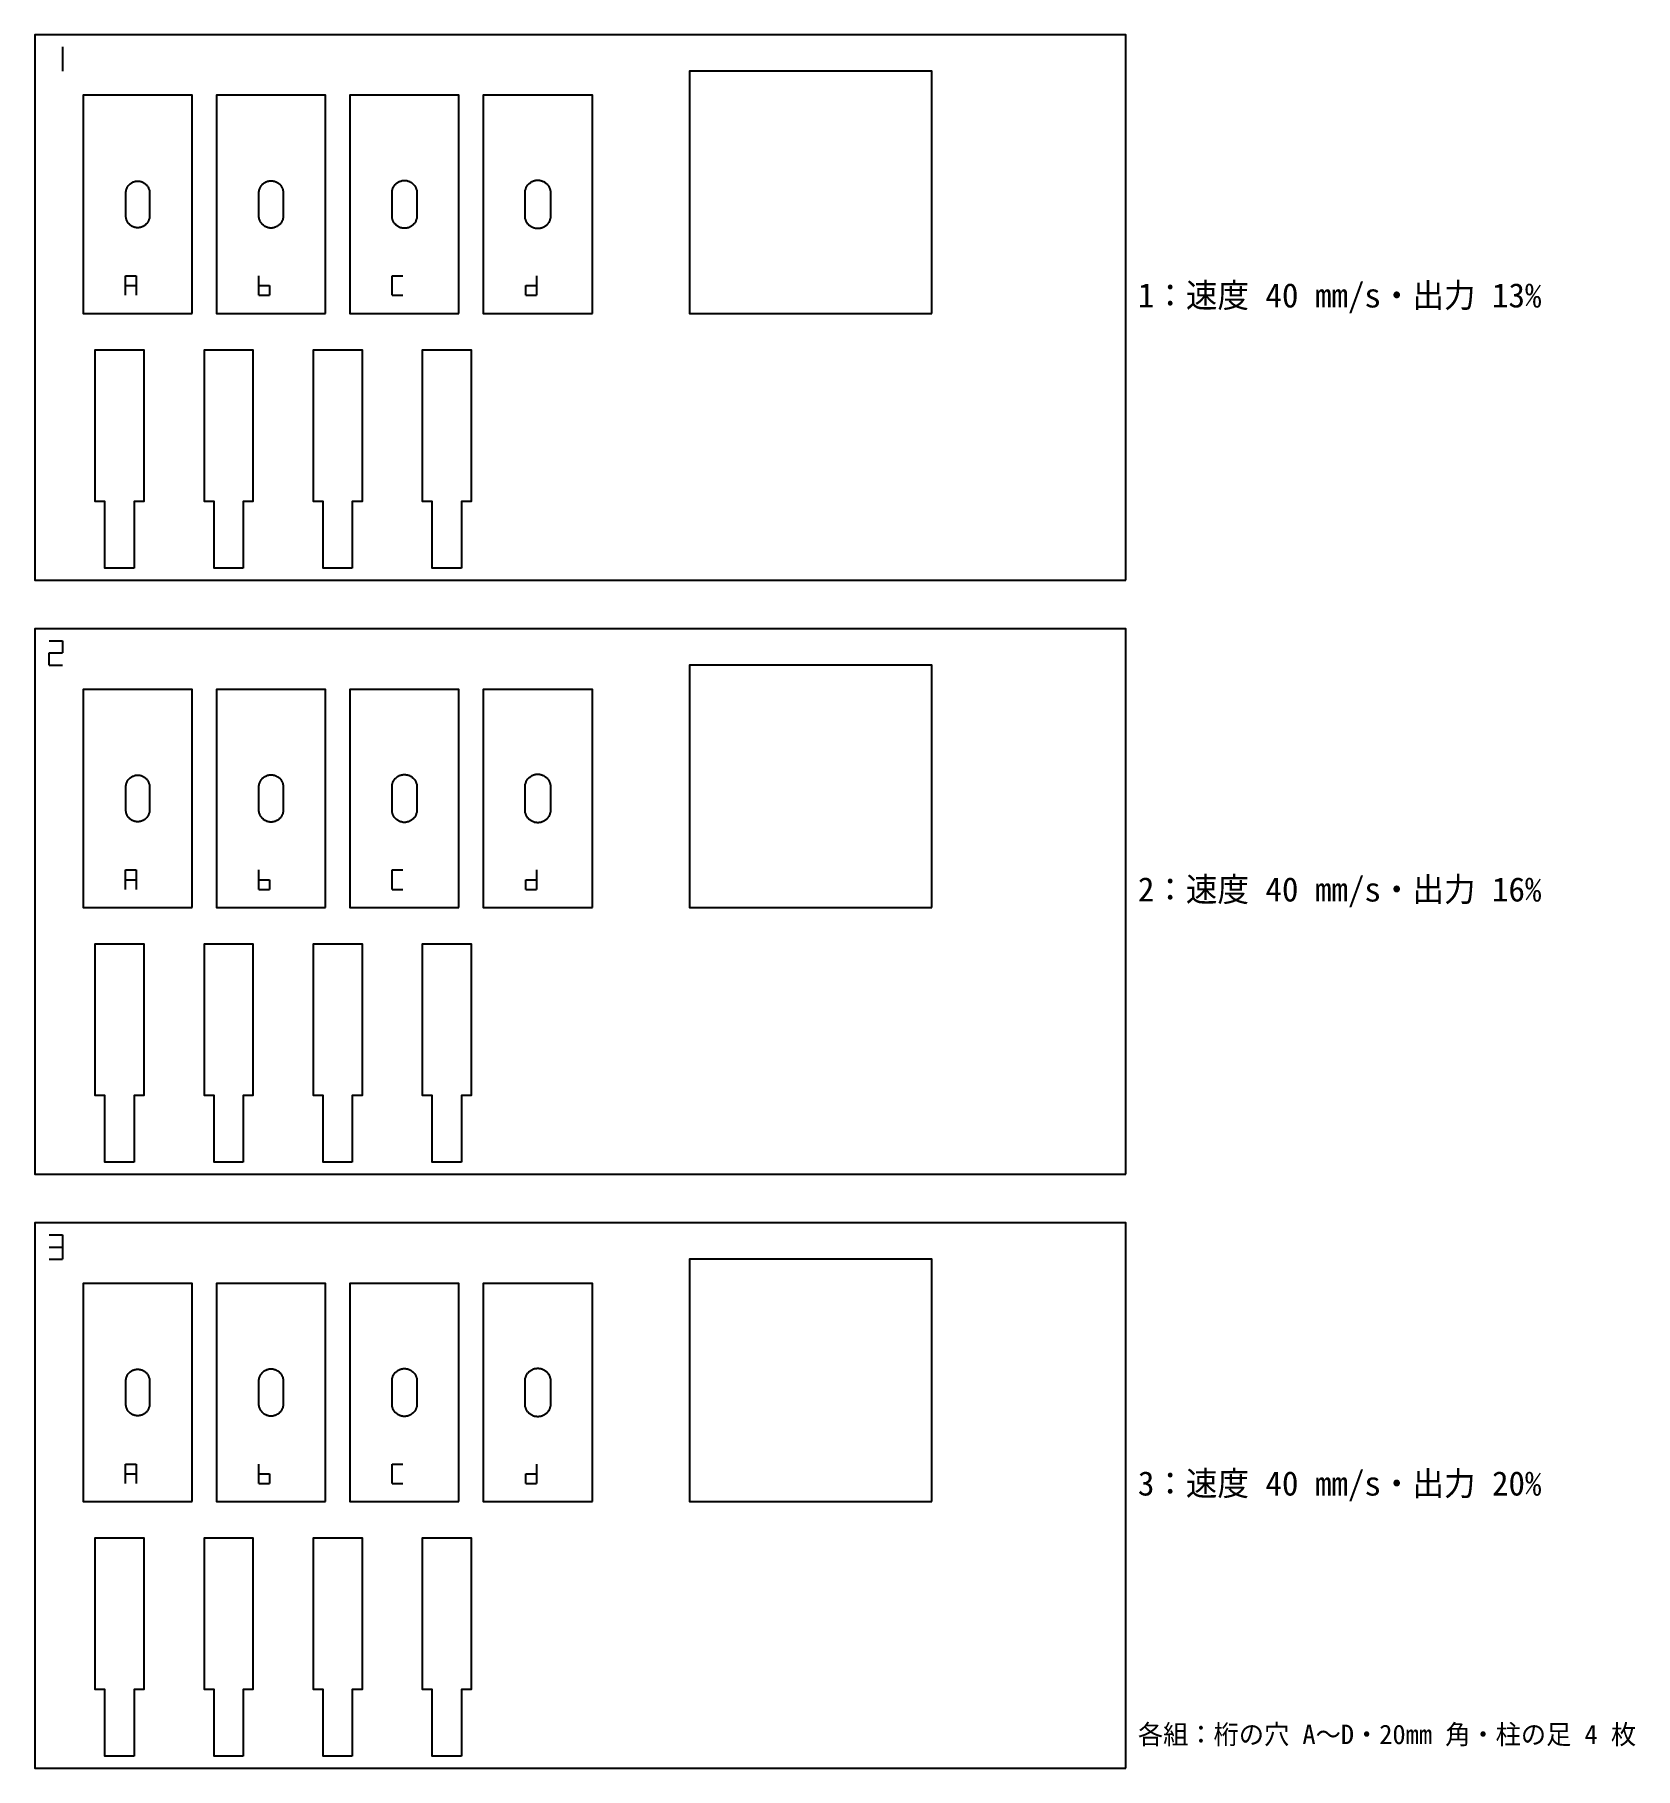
# Model space of a CAD drawing. Header units: millimetres. Extents: x 0 to 132, y 0 to 143.
import ezdxf

# ---------------------------------------------------------------- set-up
doc = ezdxf.new("R2010")
doc.units = ezdxf.units.MM
for name, color, linetype, true_color in [('CUT_2', 30, 'Continuous', 0xff8000), ('CUT_3', 6, 'Continuous', 0xff00ff), ('CUT_red', 1, 'Continuous', 0xff0000), ('ENGRAVE_blue', 5, 'Continuous', 0x0000ff)]:
    doc.layers.add(name, color=color, linetype=linetype, true_color=true_color)
doc.layers.add('REF_delete', color=7, linetype='Continuous')

msp = doc.modelspace()

# ---------------------------------------------------------------- linework, layer by layer
at = {"layer": 'CUT_2', "true_color": 0xff8000}
for points in [[(74, 71), (74, 91), (54, 91), (54, 71), (74, 71)], [(13, 71), (13, 89), (4, 89), (4, 71), (13, 71)], [(24, 71), (24, 89), (15, 89), (15, 71), (24, 71)], [(35, 71), (35, 89), (26, 89), (26, 71), (35, 71)], [(46, 71), (46, 89), (37, 89), (37, 71), (46, 71)], [(9.47, 79), (9.47, 78.95), (9.46, 78.91), (9.46, 78.86), (9.45, 78.81), (9.43, 78.77), (9.42, 78.72), (9.4, 78.68), (9.38, 78.63), (9.36, 78.59), (9.34, 78.55), (9.31, 78.51), (9.28, 78.47), (9.25, 78.43), (9.22, 78.4), (9.19, 78.36), (9.15, 78.33), (9.12, 78.3), (9.08, 78.27), (9.04, 78.24), (9, 78.21), (8.96, 78.19), (8.92, 78.17), (8.87, 78.15), (8.83, 78.13), (8.78, 78.12), (8.74, 78.1), (8.69, 78.09), (8.64, 78.09), (8.6, 78.08), (8.55, 78.08), (8.5, 78.08), (8.45, 78.08), (8.4, 78.08), (8.36, 78.09), (8.31, 78.09), (8.26, 78.1), (8.22, 78.12), (8.17, 78.13), (8.13, 78.15), (8.08, 78.17), (8.04, 78.19), (8, 78.21), (7.96, 78.24), (7.92, 78.27), (7.88, 78.3), (7.85, 78.33), (7.81, 78.36), (7.78, 78.4), (7.75, 78.43), (7.72, 78.47), (7.69, 78.51), (7.66, 78.55), (7.64, 78.59), (7.62, 78.63), (7.6, 78.68), (7.58, 78.72), (7.57, 78.77), (7.55, 78.81), (7.54, 78.86), (7.54, 78.91), (7.53, 78.95), (7.53, 79), (7.53, 79.05), (7.53, 80.95), (7.53, 81), (7.53, 81.05), (7.54, 81.09), (7.54, 81.14), (7.55, 81.19), (7.57, 81.23), (7.58, 81.28), (7.6, 81.32), (7.62, 81.37), (7.64, 81.41), (7.66, 81.45), (7.69, 81.49), (7.72, 81.53), (7.75, 81.57), (7.78, 81.6), (7.81, 81.64), (7.85, 81.67), (7.88, 81.7), (7.92, 81.73), (7.96, 81.76), (8, 81.79), (8.04, 81.81), (8.08, 81.83), (8.13, 81.85), (8.17, 81.87), (8.22, 81.88), (8.26, 81.9), (8.31, 81.91), (8.36, 81.91), (8.4, 81.92), (8.45, 81.92), (8.5, 81.92), (8.55, 81.92), (8.6, 81.92), (8.64, 81.91), (8.69, 81.91), (8.74, 81.9), (8.78, 81.88), (8.83, 81.87), (8.87, 81.85), (8.92, 81.83), (8.96, 81.81), (9, 81.79), (9.04, 81.76), (9.08, 81.73), (9.12, 81.7), (9.15, 81.67), (9.19, 81.64), (9.22, 81.6), (9.25, 81.57), (9.28, 81.53), (9.31, 81.49), (9.34, 81.45), (9.36, 81.41), (9.38, 81.37), (9.4, 81.32), (9.42, 81.28), (9.43, 81.23), (9.45, 81.19), (9.46, 81.14), (9.46, 81.09), (9.47, 81.05), (9.47, 81), (9.47, 80.95), (9.47, 79.05), (9.47, 79)], [(20.5, 79), (20.5, 78.95), (20.49, 78.9), (20.48, 78.85), (20.47, 78.81), (20.46, 78.76), (20.44, 78.71), (20.42, 78.67), (20.4, 78.62), (20.38, 78.58), (20.36, 78.54), (20.33, 78.49), (20.3, 78.45), (20.27, 78.42), (20.24, 78.38), (20.21, 78.34), (20.17, 78.31), (20.13, 78.28), (20.1, 78.25), (20.06, 78.22), (20.01, 78.19), (19.97, 78.17), (19.93, 78.15), (19.88, 78.13), (19.84, 78.11), (19.79, 78.09), (19.74, 78.08), (19.7, 78.07), (19.65, 78.06), (19.6, 78.05), (19.55, 78.05), (19.5, 78.05), (19.45, 78.05), (19.4, 78.05), (19.35, 78.06), (19.3, 78.07), (19.26, 78.08), (19.21, 78.09), (19.16, 78.11), (19.12, 78.13), (19.07, 78.15), (19.03, 78.17), (18.99, 78.19), (18.94, 78.22), (18.9, 78.25), (18.87, 78.28), (18.83, 78.31), (18.79, 78.34), (18.76, 78.38), (18.73, 78.42), (18.7, 78.45), (18.67, 78.49), (18.64, 78.54), (18.62, 78.58), (18.6, 78.62), (18.58, 78.67), (18.56, 78.71), (18.54, 78.76), (18.53, 78.81), (18.52, 78.85), (18.51, 78.9), (18.5, 78.95), (18.5, 79), (18.5, 79.05), (18.5, 80.95), (18.5, 81), (18.5, 81.05), (18.51, 81.1), (18.52, 81.15), (18.53, 81.19), (18.54, 81.24), (18.56, 81.29), (18.58, 81.33), (18.6, 81.38), (18.62, 81.42), (18.64, 81.46), (18.67, 81.51), (18.7, 81.55), (18.73, 81.58), (18.76, 81.62), (18.79, 81.66), (18.83, 81.69), (18.87, 81.72), (18.9, 81.75), (18.94, 81.78), (18.99, 81.81), (19.03, 81.83), (19.07, 81.85), (19.12, 81.87), (19.16, 81.89), (19.21, 81.91), (19.26, 81.92), (19.3, 81.93), (19.35, 81.94), (19.4, 81.95), (19.45, 81.95), (19.5, 81.95), (19.55, 81.95), (19.6, 81.95), (19.65, 81.94), (19.7, 81.93), (19.74, 81.92), (19.79, 81.91), (19.84, 81.89), (19.88, 81.87), (19.93, 81.85), (19.97, 81.83), (20.01, 81.81), (20.06, 81.78), (20.1, 81.75), (20.13, 81.72), (20.17, 81.69), (20.21, 81.66), (20.24, 81.62), (20.27, 81.58), (20.3, 81.55), (20.33, 81.51), (20.36, 81.46), (20.38, 81.42), (20.4, 81.38), (20.42, 81.33), (20.44, 81.29), (20.46, 81.24), (20.47, 81.19), (20.48, 81.15), (20.49, 81.1), (20.5, 81.05), (20.5, 81), (20.5, 80.95), (20.5, 79.05), (20.5, 79)], [(31.52, 79), (31.52, 78.95), (31.51, 78.9), (31.51, 78.85), (31.49, 78.8), (31.48, 78.75), (31.47, 78.7), (31.45, 78.66), (31.43, 78.61), (31.4, 78.57), (31.38, 78.52), (31.35, 78.48), (31.32, 78.44), (31.29, 78.4), (31.26, 78.36), (31.22, 78.33), (31.19, 78.29), (31.15, 78.26), (31.11, 78.23), (31.07, 78.2), (31.03, 78.17), (30.98, 78.15), (30.94, 78.12), (30.89, 78.1), (30.85, 78.08), (30.8, 78.07), (30.75, 78.06), (30.7, 78.04), (30.65, 78.04), (30.6, 78.03), (30.55, 78.03), (30.5, 78.03), (30.45, 78.03), (30.4, 78.03), (30.35, 78.04), (30.3, 78.04), (30.25, 78.06), (30.2, 78.07), (30.15, 78.08), (30.11, 78.1), (30.06, 78.12), (30.02, 78.15), (29.97, 78.17), (29.93, 78.2), (29.89, 78.23), (29.85, 78.26), (29.81, 78.29), (29.78, 78.33), (29.74, 78.36), (29.71, 78.4), (29.68, 78.44), (29.65, 78.48), (29.62, 78.52), (29.6, 78.57), (29.57, 78.61), (29.55, 78.66), (29.53, 78.7), (29.52, 78.75), (29.51, 78.8), (29.49, 78.85), (29.49, 78.9), (29.48, 78.95), (29.48, 79), (29.48, 79.05), (29.48, 80.95), (29.48, 81), (29.48, 81.05), (29.49, 81.1), (29.49, 81.15), (29.51, 81.2), (29.52, 81.25), (29.53, 81.3), (29.55, 81.34), (29.57, 81.39), (29.6, 81.43), (29.62, 81.48), (29.65, 81.52), (29.68, 81.56), (29.71, 81.6), (29.74, 81.64), (29.78, 81.67), (29.81, 81.71), (29.85, 81.74), (29.89, 81.77), (29.93, 81.8), (29.97, 81.83), (30.02, 81.85), (30.06, 81.88), (30.11, 81.9), (30.15, 81.92), (30.2, 81.93), (30.25, 81.94), (30.3, 81.96), (30.35, 81.96), (30.4, 81.97), (30.45, 81.97), (30.5, 81.97), (30.55, 81.97), (30.6, 81.97), (30.65, 81.96), (30.7, 81.96), (30.75, 81.94), (30.8, 81.93), (30.85, 81.92), (30.89, 81.9), (30.94, 81.88), (30.98, 81.85), (31.03, 81.83), (31.07, 81.8), (31.11, 81.77), (31.15, 81.74), (31.19, 81.71), (31.22, 81.67), (31.26, 81.64), (31.29, 81.6), (31.32, 81.56), (31.35, 81.52), (31.38, 81.48), (31.4, 81.43), (31.43, 81.39), (31.45, 81.34), (31.47, 81.3), (31.48, 81.25), (31.49, 81.2), (31.51, 81.15), (31.51, 81.1), (31.52, 81.05), (31.52, 81), (31.52, 80.95), (31.52, 79.05), (31.52, 79)], [(42.55, 79), (42.54, 78.95), (42.54, 78.9), (42.53, 78.85), (42.52, 78.79), (42.5, 78.75), (42.49, 78.7), (42.47, 78.65), (42.45, 78.6), (42.43, 78.56), (42.4, 78.51), (42.37, 78.47), (42.34, 78.42), (42.31, 78.38), (42.28, 78.34), (42.24, 78.31), (42.21, 78.27), (42.17, 78.24), (42.13, 78.21), (42.08, 78.18), (42.04, 78.15), (41.99, 78.12), (41.95, 78.1), (41.9, 78.08), (41.85, 78.06), (41.8, 78.05), (41.76, 78.03), (41.7, 78.02), (41.65, 78.01), (41.6, 78.01), (41.55, 78), (41.5, 78), (41.45, 78), (41.4, 78.01), (41.35, 78.01), (41.3, 78.02), (41.24, 78.03), (41.2, 78.05), (41.15, 78.06), (41.1, 78.08), (41.05, 78.1), (41.01, 78.12), (40.96, 78.15), (40.92, 78.18), (40.87, 78.21), (40.83, 78.24), (40.79, 78.27), (40.76, 78.31), (40.72, 78.34), (40.69, 78.38), (40.66, 78.42), (40.63, 78.47), (40.6, 78.51), (40.57, 78.56), (40.55, 78.6), (40.53, 78.65), (40.51, 78.7), (40.5, 78.75), (40.48, 78.79), (40.47, 78.85), (40.46, 78.9), (40.46, 78.95), (40.45, 79), (40.45, 79.05), (40.45, 80.95), (40.45, 81), (40.46, 81.05), (40.46, 81.1), (40.47, 81.15), (40.48, 81.21), (40.5, 81.25), (40.51, 81.3), (40.53, 81.35), (40.55, 81.4), (40.57, 81.44), (40.6, 81.49), (40.63, 81.53), (40.66, 81.58), (40.69, 81.62), (40.72, 81.66), (40.76, 81.69), (40.79, 81.73), (40.83, 81.76), (40.87, 81.79), (40.92, 81.82), (40.96, 81.85), (41.01, 81.88), (41.05, 81.9), (41.1, 81.92), (41.15, 81.94), (41.2, 81.95), (41.24, 81.97), (41.3, 81.98), (41.35, 81.99), (41.4, 81.99), (41.45, 82), (41.5, 82), (41.55, 82), (41.6, 81.99), (41.65, 81.99), (41.7, 81.98), (41.76, 81.97), (41.8, 81.95), (41.85, 81.94), (41.9, 81.92), (41.95, 81.9), (41.99, 81.88), (42.04, 81.85), (42.08, 81.82), (42.13, 81.79), (42.17, 81.76), (42.21, 81.73), (42.24, 81.69), (42.28, 81.66), (42.31, 81.62), (42.34, 81.58), (42.37, 81.53), (42.4, 81.49), (42.43, 81.44), (42.45, 81.4), (42.47, 81.35), (42.49, 81.3), (42.5, 81.25), (42.52, 81.21), (42.53, 81.15), (42.54, 81.1), (42.54, 81.05), (42.55, 81), (42.55, 80.95), (42.55, 79.05), (42.55, 79)], [(8.2, 50), (5.8, 50), (5.8, 55.5), (5, 55.5), (5, 68), (9, 68), (9, 55.5), (8.2, 55.5), (8.2, 50)], [(17.2, 50), (14.8, 50), (14.8, 55.5), (14, 55.5), (14, 68), (18, 68), (18, 55.5), (17.2, 55.5), (17.2, 50)], [(26.2, 50), (23.8, 50), (23.8, 55.5), (23, 55.5), (23, 68), (27, 68), (27, 55.5), (26.2, 55.5), (26.2, 50)], [(35.2, 50), (32.8, 50), (32.8, 55.5), (32, 55.5), (32, 68), (36, 68), (36, 55.5), (35.2, 55.5), (35.2, 50)]]:
    msp.add_lwpolyline(points, dxfattribs=at)
at = {"layer": 'CUT_3', "true_color": 0xff00ff}
for points in [[(74, 22), (74, 42), (54, 42), (54, 22), (74, 22)], [(13, 22), (13, 40), (4, 40), (4, 22), (13, 22)], [(24, 22), (24, 40), (15, 40), (15, 22), (24, 22)], [(35, 22), (35, 40), (26, 40), (26, 22), (35, 22)], [(46, 22), (46, 40), (37, 40), (37, 22), (46, 22)], [(9.47, 30), (9.47, 29.95), (9.46, 29.91), (9.46, 29.86), (9.45, 29.81), (9.43, 29.77), (9.42, 29.72), (9.4, 29.68), (9.38, 29.63), (9.36, 29.59), (9.34, 29.55), (9.31, 29.51), (9.28, 29.47), (9.25, 29.43), (9.22, 29.4), (9.19, 29.36), (9.15, 29.33), (9.12, 29.3), (9.08, 29.27), (9.04, 29.24), (9, 29.21), (8.96, 29.19), (8.92, 29.17), (8.87, 29.15), (8.83, 29.13), (8.78, 29.12), (8.74, 29.1), (8.69, 29.09), (8.64, 29.09), (8.6, 29.08), (8.55, 29.08), (8.5, 29.07), (8.45, 29.08), (8.4, 29.08), (8.36, 29.09), (8.31, 29.09), (8.26, 29.1), (8.22, 29.12), (8.17, 29.13), (8.13, 29.15), (8.08, 29.17), (8.04, 29.19), (8, 29.21), (7.96, 29.24), (7.92, 29.27), (7.88, 29.3), (7.85, 29.33), (7.81, 29.36), (7.78, 29.4), (7.75, 29.43), (7.72, 29.47), (7.69, 29.51), (7.66, 29.55), (7.64, 29.59), (7.62, 29.63), (7.6, 29.68), (7.58, 29.72), (7.57, 29.77), (7.55, 29.81), (7.54, 29.86), (7.54, 29.91), (7.53, 29.95), (7.53, 30), (7.53, 30.05), (7.53, 31.95), (7.53, 32), (7.53, 32.05), (7.54, 32.09), (7.54, 32.14), (7.55, 32.19), (7.57, 32.23), (7.58, 32.28), (7.6, 32.32), (7.62, 32.37), (7.64, 32.41), (7.66, 32.45), (7.69, 32.49), (7.72, 32.53), (7.75, 32.57), (7.78, 32.6), (7.81, 32.64), (7.85, 32.67), (7.88, 32.7), (7.92, 32.73), (7.96, 32.76), (8, 32.79), (8.04, 32.81), (8.08, 32.83), (8.13, 32.85), (8.17, 32.87), (8.22, 32.88), (8.26, 32.9), (8.31, 32.91), (8.36, 32.91), (8.4, 32.92), (8.45, 32.92), (8.5, 32.92), (8.55, 32.92), (8.6, 32.92), (8.64, 32.91), (8.69, 32.91), (8.74, 32.9), (8.78, 32.88), (8.83, 32.87), (8.87, 32.85), (8.92, 32.83), (8.96, 32.81), (9, 32.79), (9.04, 32.76), (9.08, 32.73), (9.12, 32.7), (9.15, 32.67), (9.19, 32.64), (9.22, 32.6), (9.25, 32.57), (9.28, 32.53), (9.31, 32.49), (9.34, 32.45), (9.36, 32.41), (9.38, 32.37), (9.4, 32.32), (9.42, 32.28), (9.43, 32.23), (9.45, 32.19), (9.46, 32.14), (9.46, 32.09), (9.47, 32.05), (9.47, 32), (9.47, 31.95), (9.47, 30.05), (9.47, 30)], [(20.5, 30), (20.5, 29.95), (20.49, 29.9), (20.48, 29.85), (20.47, 29.81), (20.46, 29.76), (20.44, 29.71), (20.42, 29.67), (20.4, 29.62), (20.38, 29.58), (20.36, 29.54), (20.33, 29.49), (20.3, 29.45), (20.27, 29.42), (20.24, 29.38), (20.21, 29.34), (20.17, 29.31), (20.13, 29.28), (20.1, 29.25), (20.06, 29.22), (20.01, 29.19), (19.97, 29.17), (19.93, 29.15), (19.88, 29.13), (19.84, 29.11), (19.79, 29.09), (19.74, 29.08), (19.7, 29.07), (19.65, 29.06), (19.6, 29.05), (19.55, 29.05), (19.5, 29.05), (19.45, 29.05), (19.4, 29.05), (19.35, 29.06), (19.3, 29.07), (19.26, 29.08), (19.21, 29.09), (19.16, 29.11), (19.12, 29.13), (19.07, 29.15), (19.03, 29.17), (18.99, 29.19), (18.94, 29.22), (18.9, 29.25), (18.87, 29.28), (18.83, 29.31), (18.79, 29.34), (18.76, 29.38), (18.73, 29.42), (18.7, 29.45), (18.67, 29.49), (18.64, 29.54), (18.62, 29.58), (18.6, 29.62), (18.58, 29.67), (18.56, 29.71), (18.54, 29.76), (18.53, 29.81), (18.52, 29.85), (18.51, 29.9), (18.5, 29.95), (18.5, 30), (18.5, 30.05), (18.5, 31.95), (18.5, 32), (18.5, 32.05), (18.51, 32.1), (18.52, 32.15), (18.53, 32.19), (18.54, 32.24), (18.56, 32.29), (18.58, 32.33), (18.6, 32.38), (18.62, 32.42), (18.64, 32.46), (18.67, 32.51), (18.7, 32.55), (18.73, 32.58), (18.76, 32.62), (18.79, 32.66), (18.83, 32.69), (18.87, 32.72), (18.9, 32.75), (18.94, 32.78), (18.99, 32.81), (19.03, 32.83), (19.07, 32.85), (19.12, 32.87), (19.16, 32.89), (19.21, 32.91), (19.26, 32.92), (19.3, 32.93), (19.35, 32.94), (19.4, 32.95), (19.45, 32.95), (19.5, 32.95), (19.55, 32.95), (19.6, 32.95), (19.65, 32.94), (19.7, 32.93), (19.74, 32.92), (19.79, 32.91), (19.84, 32.89), (19.88, 32.87), (19.93, 32.85), (19.97, 32.83), (20.01, 32.81), (20.06, 32.78), (20.1, 32.75), (20.13, 32.72), (20.17, 32.69), (20.21, 32.66), (20.24, 32.62), (20.27, 32.58), (20.3, 32.55), (20.33, 32.51), (20.36, 32.46), (20.38, 32.42), (20.4, 32.38), (20.42, 32.33), (20.44, 32.29), (20.46, 32.24), (20.47, 32.19), (20.48, 32.15), (20.49, 32.1), (20.5, 32.05), (20.5, 32), (20.5, 31.95), (20.5, 30.05), (20.5, 30)], [(31.52, 30), (31.52, 29.95), (31.51, 29.9), (31.51, 29.85), (31.49, 29.8), (31.48, 29.75), (31.47, 29.7), (31.45, 29.66), (31.43, 29.61), (31.4, 29.57), (31.38, 29.52), (31.35, 29.48), (31.32, 29.44), (31.29, 29.4), (31.26, 29.36), (31.22, 29.33), (31.19, 29.29), (31.15, 29.26), (31.11, 29.23), (31.07, 29.2), (31.03, 29.17), (30.98, 29.15), (30.94, 29.12), (30.89, 29.1), (30.85, 29.08), (30.8, 29.07), (30.75, 29.06), (30.7, 29.04), (30.65, 29.04), (30.6, 29.03), (30.55, 29.03), (30.5, 29.02), (30.45, 29.03), (30.4, 29.03), (30.35, 29.04), (30.3, 29.04), (30.25, 29.06), (30.2, 29.07), (30.15, 29.08), (30.11, 29.1), (30.06, 29.12), (30.02, 29.15), (29.97, 29.17), (29.93, 29.2), (29.89, 29.23), (29.85, 29.26), (29.81, 29.29), (29.78, 29.33), (29.74, 29.36), (29.71, 29.4), (29.68, 29.44), (29.65, 29.48), (29.62, 29.52), (29.6, 29.57), (29.57, 29.61), (29.55, 29.66), (29.53, 29.7), (29.52, 29.75), (29.51, 29.8), (29.49, 29.85), (29.49, 29.9), (29.48, 29.95), (29.48, 30), (29.48, 30.05), (29.48, 31.95), (29.48, 32), (29.48, 32.05), (29.49, 32.1), (29.49, 32.15), (29.51, 32.2), (29.52, 32.25), (29.53, 32.3), (29.55, 32.34), (29.57, 32.39), (29.6, 32.43), (29.62, 32.48), (29.65, 32.52), (29.68, 32.56), (29.71, 32.6), (29.74, 32.64), (29.78, 32.67), (29.81, 32.71), (29.85, 32.74), (29.89, 32.77), (29.93, 32.8), (29.97, 32.83), (30.02, 32.85), (30.06, 32.88), (30.11, 32.9), (30.15, 32.92), (30.2, 32.93), (30.25, 32.94), (30.3, 32.96), (30.35, 32.96), (30.4, 32.97), (30.45, 32.97), (30.5, 32.98), (30.55, 32.97), (30.6, 32.97), (30.65, 32.96), (30.7, 32.96), (30.75, 32.94), (30.8, 32.93), (30.85, 32.92), (30.89, 32.9), (30.94, 32.88), (30.98, 32.85), (31.03, 32.83), (31.07, 32.8), (31.11, 32.77), (31.15, 32.74), (31.19, 32.71), (31.22, 32.67), (31.26, 32.64), (31.29, 32.6), (31.32, 32.56), (31.35, 32.52), (31.38, 32.48), (31.4, 32.43), (31.43, 32.39), (31.45, 32.34), (31.47, 32.3), (31.48, 32.25), (31.49, 32.2), (31.51, 32.15), (31.51, 32.1), (31.52, 32.05), (31.52, 32), (31.52, 31.95), (31.52, 30.05), (31.52, 30)], [(42.55, 30), (42.54, 29.95), (42.54, 29.9), (42.53, 29.85), (42.52, 29.79), (42.5, 29.75), (42.49, 29.7), (42.47, 29.65), (42.45, 29.6), (42.43, 29.56), (42.4, 29.51), (42.37, 29.47), (42.34, 29.42), (42.31, 29.38), (42.28, 29.34), (42.24, 29.31), (42.21, 29.27), (42.17, 29.24), (42.13, 29.21), (42.08, 29.18), (42.04, 29.15), (41.99, 29.12), (41.95, 29.1), (41.9, 29.08), (41.85, 29.06), (41.8, 29.05), (41.76, 29.03), (41.7, 29.02), (41.65, 29.01), (41.6, 29.01), (41.55, 29), (41.5, 29), (41.45, 29), (41.4, 29.01), (41.35, 29.01), (41.3, 29.02), (41.24, 29.03), (41.2, 29.05), (41.15, 29.06), (41.1, 29.08), (41.05, 29.1), (41.01, 29.12), (40.96, 29.15), (40.92, 29.18), (40.87, 29.21), (40.83, 29.24), (40.79, 29.27), (40.76, 29.31), (40.72, 29.34), (40.69, 29.38), (40.66, 29.42), (40.63, 29.47), (40.6, 29.51), (40.57, 29.56), (40.55, 29.6), (40.53, 29.65), (40.51, 29.7), (40.5, 29.75), (40.48, 29.79), (40.47, 29.85), (40.46, 29.9), (40.46, 29.95), (40.45, 30), (40.45, 30.05), (40.45, 31.95), (40.45, 32), (40.46, 32.05), (40.46, 32.1), (40.47, 32.15), (40.48, 32.21), (40.5, 32.25), (40.51, 32.3), (40.53, 32.35), (40.55, 32.4), (40.57, 32.44), (40.6, 32.49), (40.63, 32.53), (40.66, 32.58), (40.69, 32.62), (40.72, 32.66), (40.76, 32.69), (40.79, 32.73), (40.83, 32.76), (40.87, 32.79), (40.92, 32.82), (40.96, 32.85), (41.01, 32.88), (41.05, 32.9), (41.1, 32.92), (41.15, 32.94), (41.2, 32.95), (41.24, 32.97), (41.3, 32.98), (41.35, 32.99), (41.4, 32.99), (41.45, 33), (41.5, 33), (41.55, 33), (41.6, 32.99), (41.65, 32.99), (41.7, 32.98), (41.76, 32.97), (41.8, 32.95), (41.85, 32.94), (41.9, 32.92), (41.95, 32.9), (41.99, 32.88), (42.04, 32.85), (42.08, 32.82), (42.13, 32.79), (42.17, 32.76), (42.21, 32.73), (42.24, 32.69), (42.28, 32.66), (42.31, 32.62), (42.34, 32.58), (42.37, 32.53), (42.4, 32.49), (42.43, 32.44), (42.45, 32.4), (42.47, 32.35), (42.49, 32.3), (42.5, 32.25), (42.52, 32.21), (42.53, 32.15), (42.54, 32.1), (42.54, 32.05), (42.55, 32), (42.55, 31.95), (42.55, 30.05), (42.55, 30)], [(8.2, 1), (5.8, 1), (5.8, 6.5), (5, 6.5), (5, 19), (9, 19), (9, 6.5), (8.2, 6.5), (8.2, 1)], [(17.2, 1), (14.8, 1), (14.8, 6.5), (14, 6.5), (14, 19), (18, 19), (18, 6.5), (17.2, 6.5), (17.2, 1)], [(26.2, 1), (23.8, 1), (23.8, 6.5), (23, 6.5), (23, 19), (27, 19), (27, 6.5), (26.2, 6.5), (26.2, 1)], [(35.2, 1), (32.8, 1), (32.8, 6.5), (32, 6.5), (32, 19), (36, 19), (36, 6.5), (35.2, 6.5), (35.2, 1)]]:
    msp.add_lwpolyline(points, dxfattribs=at)
at = {"layer": 'CUT_red', "true_color": 0xff0000}
for points in [[(74, 120), (74, 140), (54, 140), (54, 120), (74, 120)], [(13, 120), (13, 138), (4, 138), (4, 120), (13, 120)], [(24, 120), (24, 138), (15, 138), (15, 120), (24, 120)], [(35, 120), (35, 138), (26, 138), (26, 120), (35, 120)], [(46, 120), (46, 138), (37, 138), (37, 120), (46, 120)], [(9.47, 128), (9.47, 127.95), (9.46, 127.91), (9.46, 127.86), (9.45, 127.81), (9.43, 127.77), (9.42, 127.72), (9.4, 127.68), (9.38, 127.63), (9.36, 127.59), (9.34, 127.55), (9.31, 127.51), (9.28, 127.47), (9.25, 127.43), (9.22, 127.4), (9.19, 127.36), (9.15, 127.33), (9.12, 127.3), (9.08, 127.27), (9.04, 127.24), (9, 127.21), (8.96, 127.19), (8.92, 127.17), (8.87, 127.15), (8.83, 127.13), (8.78, 127.12), (8.74, 127.1), (8.69, 127.09), (8.64, 127.09), (8.6, 127.08), (8.55, 127.08), (8.5, 127.08), (8.45, 127.08), (8.4, 127.08), (8.36, 127.09), (8.31, 127.09), (8.26, 127.1), (8.22, 127.12), (8.17, 127.13), (8.13, 127.15), (8.08, 127.17), (8.04, 127.19), (8, 127.21), (7.96, 127.24), (7.92, 127.27), (7.88, 127.3), (7.85, 127.33), (7.81, 127.36), (7.78, 127.4), (7.75, 127.43), (7.72, 127.47), (7.69, 127.51), (7.66, 127.55), (7.64, 127.59), (7.62, 127.63), (7.6, 127.68), (7.58, 127.72), (7.57, 127.77), (7.55, 127.81), (7.54, 127.86), (7.54, 127.91), (7.53, 127.95), (7.53, 128), (7.53, 128.05), (7.53, 129.95), (7.53, 130), (7.53, 130.05), (7.54, 130.09), (7.54, 130.14), (7.55, 130.19), (7.57, 130.23), (7.58, 130.28), (7.6, 130.32), (7.62, 130.37), (7.64, 130.41), (7.66, 130.45), (7.69, 130.49), (7.72, 130.53), (7.75, 130.57), (7.78, 130.6), (7.81, 130.64), (7.85, 130.67), (7.88, 130.7), (7.92, 130.73), (7.96, 130.76), (8, 130.79), (8.04, 130.81), (8.08, 130.83), (8.13, 130.85), (8.17, 130.87), (8.22, 130.88), (8.26, 130.9), (8.31, 130.91), (8.36, 130.91), (8.4, 130.92), (8.45, 130.92), (8.5, 130.93), (8.55, 130.92), (8.6, 130.92), (8.64, 130.91), (8.69, 130.91), (8.74, 130.9), (8.78, 130.88), (8.83, 130.87), (8.87, 130.85), (8.92, 130.83), (8.96, 130.81), (9, 130.79), (9.04, 130.76), (9.08, 130.73), (9.12, 130.7), (9.15, 130.67), (9.19, 130.64), (9.22, 130.6), (9.25, 130.57), (9.28, 130.53), (9.31, 130.49), (9.34, 130.45), (9.36, 130.41), (9.38, 130.37), (9.4, 130.32), (9.42, 130.28), (9.43, 130.23), (9.45, 130.19), (9.46, 130.14), (9.46, 130.09), (9.47, 130.05), (9.47, 130), (9.47, 129.95), (9.47, 128.05), (9.47, 128)], [(20.5, 128), (20.5, 127.95), (20.49, 127.9), (20.48, 127.85), (20.47, 127.81), (20.46, 127.76), (20.44, 127.71), (20.42, 127.67), (20.4, 127.62), (20.38, 127.58), (20.36, 127.54), (20.33, 127.49), (20.3, 127.45), (20.27, 127.42), (20.24, 127.38), (20.21, 127.34), (20.17, 127.31), (20.13, 127.28), (20.1, 127.25), (20.06, 127.22), (20.01, 127.19), (19.97, 127.17), (19.93, 127.15), (19.88, 127.13), (19.84, 127.11), (19.79, 127.09), (19.74, 127.08), (19.7, 127.07), (19.65, 127.06), (19.6, 127.05), (19.55, 127.05), (19.5, 127.05), (19.45, 127.05), (19.4, 127.05), (19.35, 127.06), (19.3, 127.07), (19.26, 127.08), (19.21, 127.09), (19.16, 127.11), (19.12, 127.13), (19.07, 127.15), (19.03, 127.17), (18.99, 127.19), (18.94, 127.22), (18.9, 127.25), (18.87, 127.28), (18.83, 127.31), (18.79, 127.34), (18.76, 127.38), (18.73, 127.42), (18.7, 127.45), (18.67, 127.49), (18.64, 127.54), (18.62, 127.58), (18.6, 127.62), (18.58, 127.67), (18.56, 127.71), (18.54, 127.76), (18.53, 127.81), (18.52, 127.85), (18.51, 127.9), (18.5, 127.95), (18.5, 128), (18.5, 128.05), (18.5, 129.95), (18.5, 130), (18.5, 130.05), (18.51, 130.1), (18.52, 130.15), (18.53, 130.19), (18.54, 130.24), (18.56, 130.29), (18.58, 130.33), (18.6, 130.38), (18.62, 130.42), (18.64, 130.46), (18.67, 130.51), (18.7, 130.55), (18.73, 130.58), (18.76, 130.62), (18.79, 130.66), (18.83, 130.69), (18.87, 130.72), (18.9, 130.75), (18.94, 130.78), (18.99, 130.81), (19.03, 130.83), (19.07, 130.85), (19.12, 130.87), (19.16, 130.89), (19.21, 130.91), (19.26, 130.92), (19.3, 130.93), (19.35, 130.94), (19.4, 130.95), (19.45, 130.95), (19.5, 130.95), (19.55, 130.95), (19.6, 130.95), (19.65, 130.94), (19.7, 130.93), (19.74, 130.92), (19.79, 130.91), (19.84, 130.89), (19.88, 130.87), (19.93, 130.85), (19.97, 130.83), (20.01, 130.81), (20.06, 130.78), (20.1, 130.75), (20.13, 130.72), (20.17, 130.69), (20.21, 130.66), (20.24, 130.62), (20.27, 130.58), (20.3, 130.55), (20.33, 130.51), (20.36, 130.46), (20.38, 130.42), (20.4, 130.38), (20.42, 130.33), (20.44, 130.29), (20.46, 130.24), (20.47, 130.19), (20.48, 130.15), (20.49, 130.1), (20.5, 130.05), (20.5, 130), (20.5, 129.95), (20.5, 128.05), (20.5, 128)], [(31.52, 128), (31.52, 127.95), (31.51, 127.9), (31.51, 127.85), (31.49, 127.8), (31.48, 127.75), (31.47, 127.7), (31.45, 127.66), (31.43, 127.61), (31.4, 127.57), (31.38, 127.52), (31.35, 127.48), (31.32, 127.44), (31.29, 127.4), (31.26, 127.36), (31.22, 127.33), (31.19, 127.29), (31.15, 127.26), (31.11, 127.23), (31.07, 127.2), (31.03, 127.17), (30.98, 127.15), (30.94, 127.12), (30.89, 127.1), (30.85, 127.08), (30.8, 127.07), (30.75, 127.06), (30.7, 127.04), (30.65, 127.04), (30.6, 127.03), (30.55, 127.03), (30.5, 127.03), (30.45, 127.03), (30.4, 127.03), (30.35, 127.04), (30.3, 127.04), (30.25, 127.06), (30.2, 127.07), (30.15, 127.08), (30.11, 127.1), (30.06, 127.12), (30.02, 127.15), (29.97, 127.17), (29.93, 127.2), (29.89, 127.23), (29.85, 127.26), (29.81, 127.29), (29.78, 127.33), (29.74, 127.36), (29.71, 127.4), (29.68, 127.44), (29.65, 127.48), (29.62, 127.52), (29.6, 127.57), (29.57, 127.61), (29.55, 127.66), (29.53, 127.7), (29.52, 127.75), (29.51, 127.8), (29.49, 127.85), (29.49, 127.9), (29.48, 127.95), (29.48, 128), (29.48, 128.05), (29.48, 129.95), (29.48, 130), (29.48, 130.05), (29.49, 130.1), (29.49, 130.15), (29.51, 130.2), (29.52, 130.25), (29.53, 130.3), (29.55, 130.34), (29.57, 130.39), (29.6, 130.43), (29.62, 130.48), (29.65, 130.52), (29.68, 130.56), (29.71, 130.6), (29.74, 130.64), (29.78, 130.67), (29.81, 130.71), (29.85, 130.74), (29.89, 130.77), (29.93, 130.8), (29.97, 130.83), (30.02, 130.85), (30.06, 130.88), (30.11, 130.9), (30.15, 130.92), (30.2, 130.93), (30.25, 130.94), (30.3, 130.96), (30.35, 130.96), (30.4, 130.97), (30.45, 130.97), (30.5, 130.97), (30.55, 130.97), (30.6, 130.97), (30.65, 130.96), (30.7, 130.96), (30.75, 130.94), (30.8, 130.93), (30.85, 130.92), (30.89, 130.9), (30.94, 130.88), (30.98, 130.85), (31.03, 130.83), (31.07, 130.8), (31.11, 130.77), (31.15, 130.74), (31.19, 130.71), (31.22, 130.67), (31.26, 130.64), (31.29, 130.6), (31.32, 130.56), (31.35, 130.52), (31.38, 130.48), (31.4, 130.43), (31.43, 130.39), (31.45, 130.34), (31.47, 130.3), (31.48, 130.25), (31.49, 130.2), (31.51, 130.15), (31.51, 130.1), (31.52, 130.05), (31.52, 130), (31.52, 129.95), (31.52, 128.05), (31.52, 128)], [(42.55, 128), (42.54, 127.95), (42.54, 127.9), (42.53, 127.85), (42.52, 127.79), (42.5, 127.75), (42.49, 127.7), (42.47, 127.65), (42.45, 127.6), (42.43, 127.56), (42.4, 127.51), (42.37, 127.47), (42.34, 127.42), (42.31, 127.38), (42.28, 127.34), (42.24, 127.31), (42.21, 127.27), (42.17, 127.24), (42.13, 127.21), (42.08, 127.18), (42.04, 127.15), (41.99, 127.12), (41.95, 127.1), (41.9, 127.08), (41.85, 127.06), (41.8, 127.05), (41.76, 127.03), (41.7, 127.02), (41.65, 127.01), (41.6, 127.01), (41.55, 127), (41.5, 127), (41.45, 127), (41.4, 127.01), (41.35, 127.01), (41.3, 127.02), (41.24, 127.03), (41.2, 127.05), (41.15, 127.06), (41.1, 127.08), (41.05, 127.1), (41.01, 127.12), (40.96, 127.15), (40.92, 127.18), (40.87, 127.21), (40.83, 127.24), (40.79, 127.27), (40.76, 127.31), (40.72, 127.34), (40.69, 127.38), (40.66, 127.42), (40.63, 127.47), (40.6, 127.51), (40.57, 127.56), (40.55, 127.6), (40.53, 127.65), (40.51, 127.7), (40.5, 127.75), (40.48, 127.79), (40.47, 127.85), (40.46, 127.9), (40.46, 127.95), (40.45, 128), (40.45, 128.05), (40.45, 129.95), (40.45, 130), (40.46, 130.05), (40.46, 130.1), (40.47, 130.15), (40.48, 130.21), (40.5, 130.25), (40.51, 130.3), (40.53, 130.35), (40.55, 130.4), (40.57, 130.44), (40.6, 130.49), (40.63, 130.53), (40.66, 130.58), (40.69, 130.62), (40.72, 130.66), (40.76, 130.69), (40.79, 130.73), (40.83, 130.76), (40.87, 130.79), (40.92, 130.82), (40.96, 130.85), (41.01, 130.88), (41.05, 130.9), (41.1, 130.92), (41.15, 130.94), (41.2, 130.95), (41.24, 130.97), (41.3, 130.98), (41.35, 130.99), (41.4, 130.99), (41.45, 131), (41.5, 131), (41.55, 131), (41.6, 130.99), (41.65, 130.99), (41.7, 130.98), (41.76, 130.97), (41.8, 130.95), (41.85, 130.94), (41.9, 130.92), (41.95, 130.9), (41.99, 130.88), (42.04, 130.85), (42.08, 130.82), (42.13, 130.79), (42.17, 130.76), (42.21, 130.73), (42.24, 130.69), (42.28, 130.66), (42.31, 130.62), (42.34, 130.58), (42.37, 130.53), (42.4, 130.49), (42.43, 130.44), (42.45, 130.4), (42.47, 130.35), (42.49, 130.3), (42.5, 130.25), (42.52, 130.21), (42.53, 130.15), (42.54, 130.1), (42.54, 130.05), (42.55, 130), (42.55, 129.95), (42.55, 128.05), (42.55, 128)], [(8.2, 99), (5.8, 99), (5.8, 104.5), (5, 104.5), (5, 117), (9, 117), (9, 104.5), (8.2, 104.5), (8.2, 99)], [(17.2, 99), (14.8, 99), (14.8, 104.5), (14, 104.5), (14, 117), (18, 117), (18, 104.5), (17.2, 104.5), (17.2, 99)], [(26.2, 99), (23.8, 99), (23.8, 104.5), (23, 104.5), (23, 117), (27, 117), (27, 104.5), (26.2, 104.5), (26.2, 99)], [(35.2, 99), (32.8, 99), (32.8, 104.5), (32, 104.5), (32, 117), (36, 117), (36, 104.5), (35.2, 104.5), (35.2, 99)]]:
    msp.add_lwpolyline(points, dxfattribs=at)
at = {"layer": 'ENGRAVE_blue', "true_color": 0x0000ff}
for points in [[(2.3, 142), (2.3, 141)], [(2.3, 141), (2.3, 140)], [(7.5, 122.3), (7.5, 123.1)], [(7.5, 123.1), (8.38, 123.1)], [(8.38, 123.1), (8.38, 122.3)], [(18.5, 122.3), (18.5, 123.1)], [(29.5, 123.1), (30.38, 123.1)], [(29.5, 122.3), (29.5, 123.1)], [(41.38, 123.1), (41.38, 122.3)], [(7.5, 121.5), (7.5, 122.3)], [(7.5, 122.3), (8.38, 122.3)], [(8.38, 122.3), (8.38, 121.5)], [(18.5, 121.5), (18.5, 122.3)], [(18.5, 122.3), (19.38, 122.3)], [(19.38, 122.3), (19.38, 121.5)], [(29.5, 121.5), (29.5, 122.3)], [(40.5, 121.5), (40.5, 122.3)], [(40.5, 122.3), (41.38, 122.3)], [(41.38, 122.3), (41.38, 121.5)], [(18.5, 121.5), (19.38, 121.5)], [(29.5, 121.5), (30.38, 121.5)], [(40.5, 121.5), (41.38, 121.5)], [(1.2, 93), (2.3, 93)], [(2.3, 93), (2.3, 92)], [(1.2, 92), (2.3, 92)], [(1.2, 91), (1.2, 92)], [(1.2, 91), (2.3, 91)], [(7.5, 73.3), (7.5, 74.1)], [(7.5, 74.1), (8.38, 74.1)], [(7.5, 72.5), (7.5, 73.3)], [(7.5, 73.3), (8.38, 73.3)], [(8.38, 74.1), (8.38, 73.3)], [(8.38, 73.3), (8.38, 72.5)], [(18.5, 73.3), (18.5, 74.1)], [(18.5, 72.5), (18.5, 73.3)], [(18.5, 73.3), (19.38, 73.3)], [(19.38, 73.3), (19.38, 72.5)], [(29.5, 74.1), (30.38, 74.1)], [(29.5, 73.3), (29.5, 74.1)], [(29.5, 72.5), (29.5, 73.3)], [(40.5, 72.5), (40.5, 73.3)], [(40.5, 73.3), (41.38, 73.3)], [(41.38, 74.1), (41.38, 73.3)], [(41.38, 73.3), (41.38, 72.5)], [(18.5, 72.5), (19.38, 72.5)], [(29.5, 72.5), (30.38, 72.5)], [(40.5, 72.5), (41.38, 72.5)], [(1.2, 44), (2.3, 44)], [(1.2, 43), (2.3, 43)], [(2.3, 44), (2.3, 43)], [(2.3, 43), (2.3, 42)], [(1.2, 42), (2.3, 42)], [(7.5, 24.3), (7.5, 25.1)], [(7.5, 25.1), (8.38, 25.1)], [(8.38, 25.1), (8.38, 24.3)], [(18.5, 24.3), (18.5, 25.1)], [(29.5, 25.1), (30.38, 25.1)], [(29.5, 24.3), (29.5, 25.1)], [(41.38, 25.1), (41.38, 24.3)], [(7.5, 23.5), (7.5, 24.3)], [(7.5, 24.3), (8.38, 24.3)], [(8.38, 24.3), (8.38, 23.5)], [(18.5, 23.5), (18.5, 24.3)], [(18.5, 24.3), (19.38, 24.3)], [(18.5, 23.5), (19.38, 23.5)], [(19.38, 24.3), (19.38, 23.5)], [(29.5, 23.5), (29.5, 24.3)], [(29.5, 23.5), (30.38, 23.5)], [(40.5, 23.5), (40.5, 24.3)], [(40.5, 24.3), (41.38, 24.3)], [(40.5, 23.5), (41.38, 23.5)], [(41.38, 24.3), (41.38, 23.5)]]:
    msp.add_lwpolyline(points, dxfattribs=at)
at = {"layer": 'REF_delete'}
for points in [[(90, 98), (90, 143), (0, 143), (0, 98), (90, 98)], [(90, 49), (90, 94), (0, 94), (0, 49), (90, 49)], [(90, 0), (90, 45), (0, 45), (0, 0), (90, 0)]]:
    msp.add_lwpolyline(points, dxfattribs=at)

# ---------------------------------------------------------------- texts
for s, height, p in [('1：速度 40 mm/s・出力 13%', 2, (91, 120.5)), ('2：速度 40 mm/s・出力 16%', 2, (91, 71.5)), ('3：速度 40 mm/s・出力 20%', 2, (91, 22.5)), ('各組：桁の穴 A〜D・20mm 角・柱の足 4 枚', 1.6, (91, 2))]:
    msp.add_text(s, height=height, dxfattribs=at).set_placement(p)

doc.saveas('drawing.dxf')
